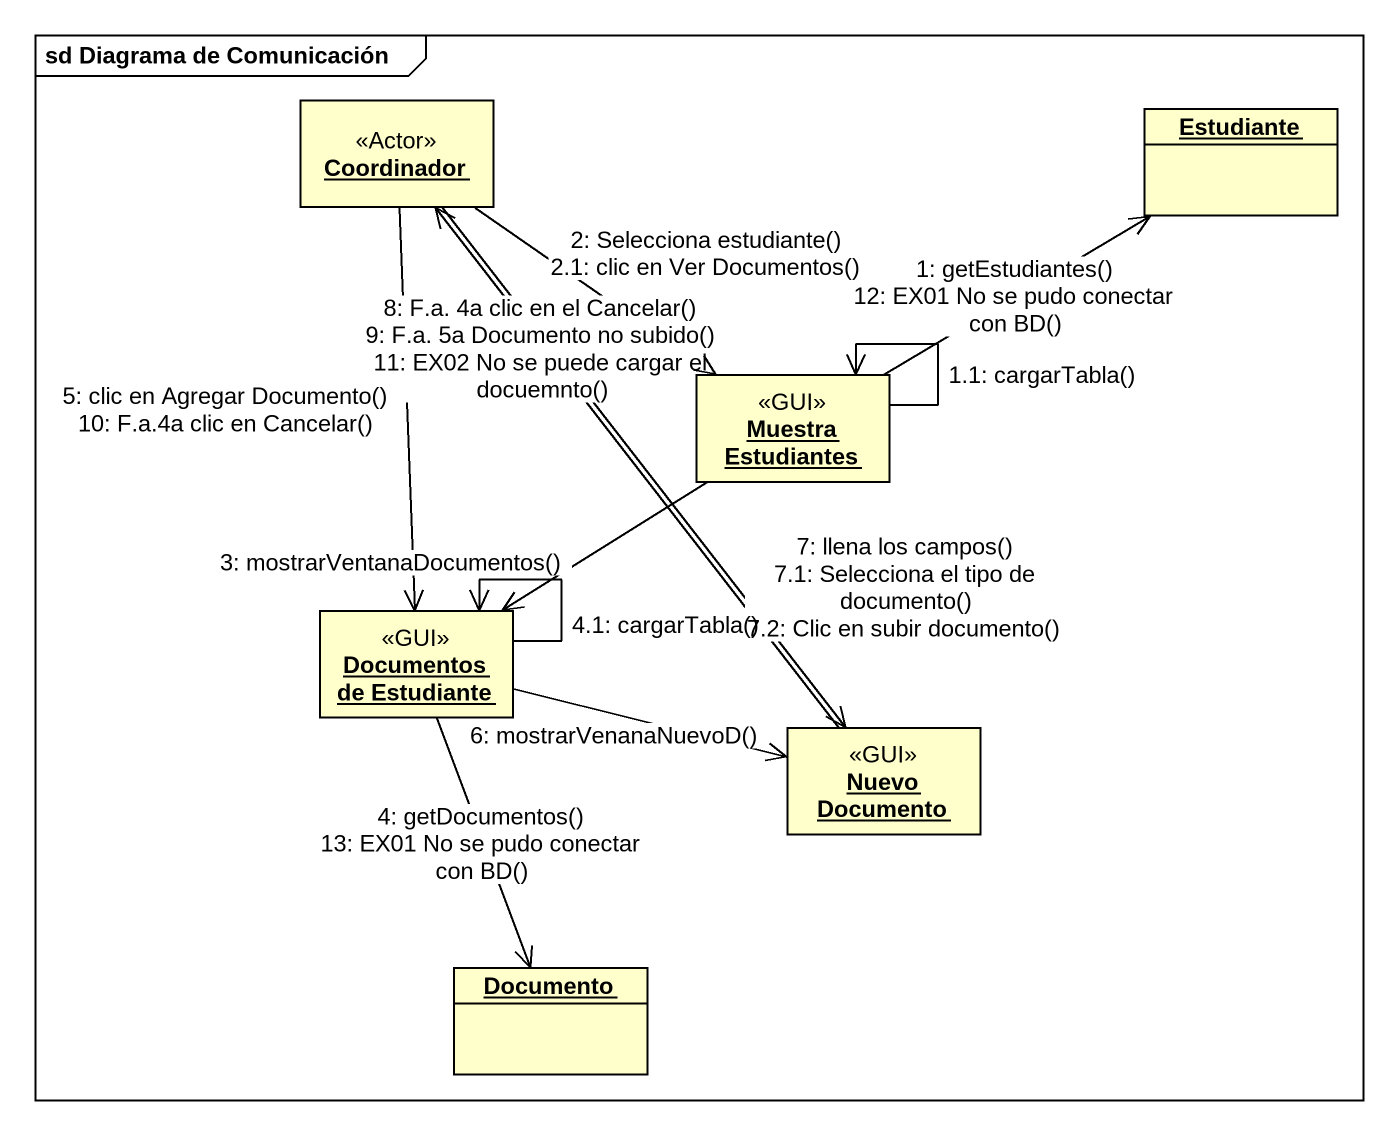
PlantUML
@startuml
mainframe sd Diagrama de Comunicación
hide circle
hide empty members
object Coordinador <<Actor>>
object Estudiante
object "Muestra Estudiantes" as Muestra_Estudiantes <<GUI>>
object "Documentos de Estudiante" as Documentos_de_Estudiante <<GUI>>
object "Nuevo Documento" as Nuevo_Documento <<GUI>>
object Documento
Muestra_Estudiantes -right-> Estudiante : 1: getEstudiantes()\n12: EX01 No se pudo conectar con BD()
Muestra_Estudiantes --> Muestra_Estudiantes : 1.1: cargarTabla()
Coordinador --> Muestra_Estudiantes : 2: Selecciona estudiante()\n2.1: clic en Ver Documentos()
Muestra_Estudiantes --> Documentos_de_Estudiante : 3: mostrarVentanaDocumentos()
Documentos_de_Estudiante --> Documento : 4: getDocumentos()\n13: EX01 No se pudo conectar con BD()
Documentos_de_Estudiante --> Documentos_de_Estudiante : 4.1: cargarTabla()
Coordinador --> Documentos_de_Estudiante : 5: clic en Agregar Documento()\n10: F.a.4a clic en Cancelar()
Documentos_de_Estudiante -right-> Nuevo_Documento : 6: mostrarVenanaNuevoD()
Coordinador --> Nuevo_Documento : 7: llena los campos()\n7.1: Selecciona el tipo de documento()\n7.2: Clic en subir documento()
Nuevo_Documento -up-> Coordinador : 8: F.a. 4a clic en el Cancelar()\n9: F.a. 5a Documento no subido()\n11: EX02 No se puede cargar el docuemnto()
@enduml
